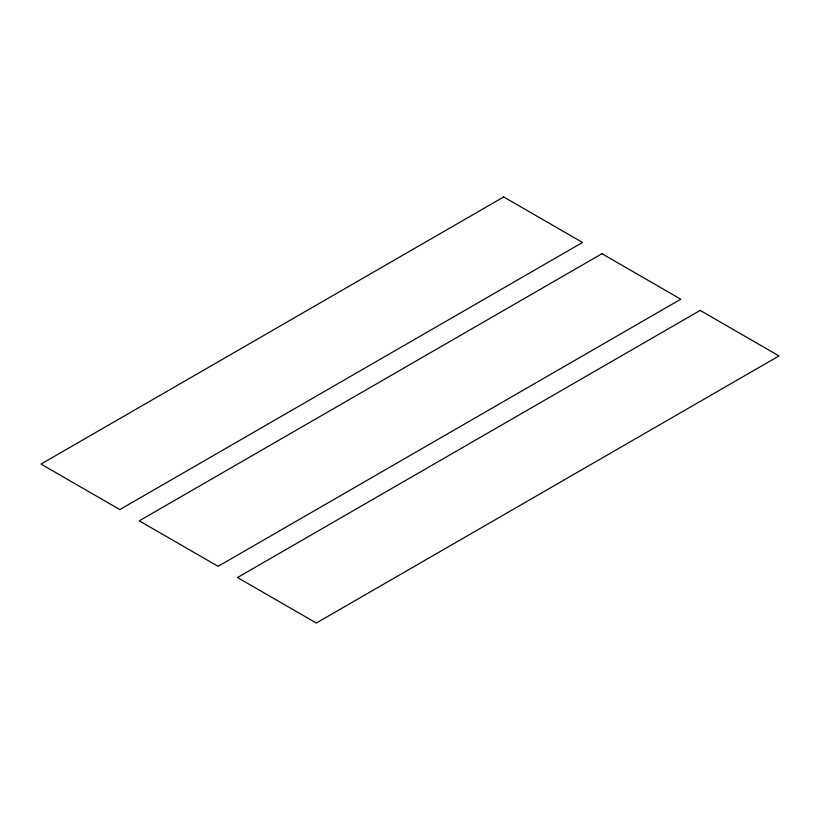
<?xml version="1.0" encoding="UTF-8"?>
<svg xmlns="http://www.w3.org/2000/svg" width="820" height="820" viewBox="0 0 820 820"><rect width="100%" height="100%" fill="white"/><g stroke="black" fill="none" stroke-linecap="round" stroke-linejoin="round"><path stroke-width="1.23" d="M503.685 196.964L41 464.089L119.822 509.589L582.507 242.464L503.685 196.964M601.962 253.698L139.277 520.833L218.089 566.333L680.784 299.208L601.962 253.698M700.178 310.411L237.492 577.536L316.315 623.036L779 355.911L700.178 310.411"/></g></svg>
